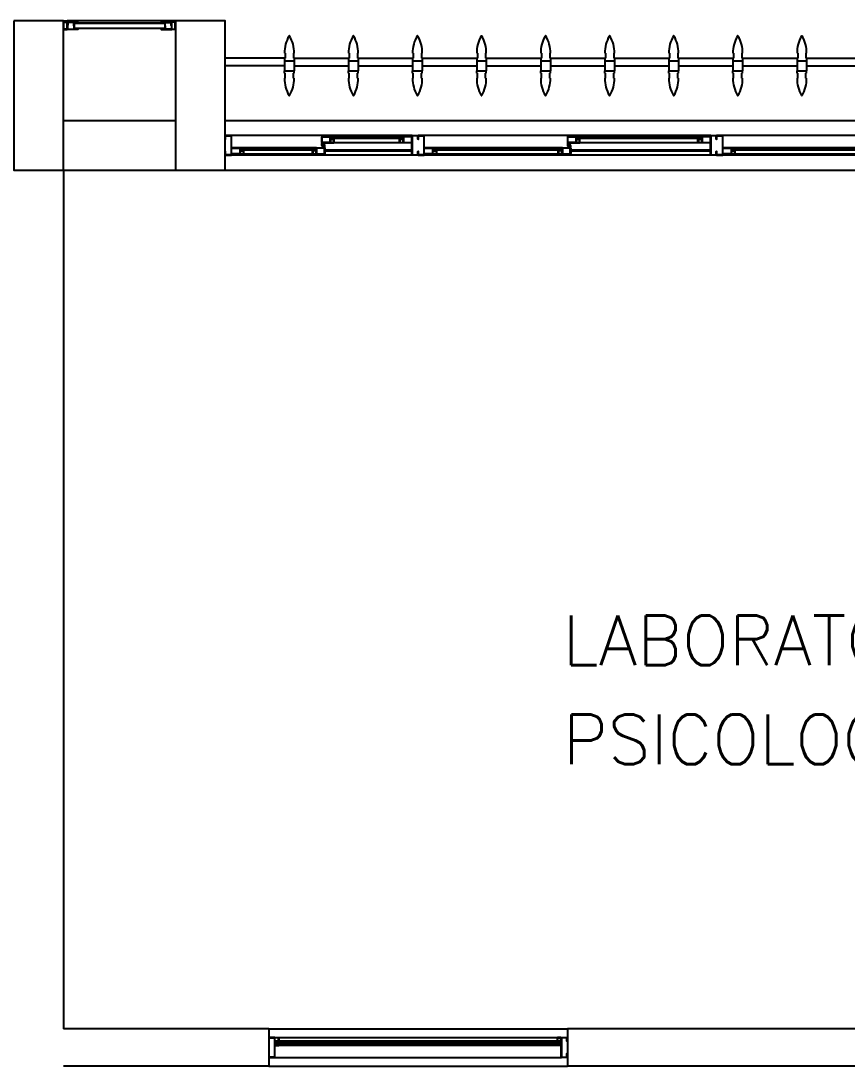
# Model space of a CAD drawing. Header units: millimetres. Extents: x 2686 to 2939, y 1294 to 1441.
# Drawn here: x 2742.299 to 2745.62, y 1316.775 to 1320.975 of the extents above; entities that cross this region are included whole.
import ezdxf

# ---------------------------------------------------------------- set-up
doc = ezdxf.new("R2010")
doc.units = ezdxf.units.MM
for name, color, linetype in [('AR-ALV', 2, 'Continuous'), ('AR-BRISES', 1, 'Continuous'), ('AR-ESQ', 1, 'Continuous'), ('AR-ESTC', 3, 'Continuous'), ('BR-PAINEL', 1, 'Continuous'), ('BR-SUPORTE', 1, 'Continuous'), ('DT-ESQ-BAGUETE-C', 1, 'Continuous'), ('DT-ESQ-BAGUETE-V', 1, 'Continuous'), ('DT-ESQ-CHAPA DOBRADA-V', 1, 'Continuous'), ('DT-ESQ-MARCO-V', 1, 'Continuous'), ('DT-ESQ-PERFIL CADEIRA-C', 2, 'Continuous'), ('DT-ESQ-PERFIL CADEIRA-V', 2, 'Continuous'), ('DT-ESQ-PERFIL U SIMPLES-C', 2, 'Continuous'), ('DT-ESQ-PERFIL U-C', 2, 'Continuous'), ('DT-ESQ-PERFIL U-V', 1, 'Continuous'), ('DT-ESQ-VENEZIANA-C', 1, 'Continuous'), ('DT-ESQ-VENEZIANA-V', 1, 'Continuous'), ('DT-ESQ-VIDRO-C', 2, 'Continuous'), ('DT-TXTMOD', 1, 'Continuous'), ('TEXTO', 2, 'Continuous')]:
    doc.layers.add(name, color=color, linetype=linetype)
doc.styles.add('S10', font='simplex.shx', dxfattribs={"height": 0.1})
doc.styles.add('UNB-100', font='simplex.shx', dxfattribs={"height": 0.2})

# ---------------------------------------------------------------- blocks, each defined once
blk = doc.blocks.new('EF40-P')
at = {"layer": 'DT-ESQ-BAGUETE-C', "ltscale": 0.1}
for points in [[(3.1015, -0.08), (3.115, -0.08), (3.115, -0.0785), (3.102, -0.0785, -0.414214), (3.1015, -0.078), (3.1015, -0.067, -0.414214), (3.102, -0.0665), (3.115, -0.0665), (3.115, -0.065), (3.1015, -0.065, 0.414214), (3.1, -0.0665), (3.1, -0.0785, 0.414214)], [(3.81, -0.08), (3.7965, -0.08), (3.7965, -0.0785), (3.8095, -0.0785, 0.414214), (3.81, -0.078), (3.81, -0.067, 0.414214), (3.8095, -0.0665), (3.7965, -0.0665), (3.7965, -0.065), (3.81, -0.065, -0.414214), (3.8115, -0.0665), (3.8115, -0.0785, -0.414214)], [(4.3015, -0.08), (4.315, -0.08), (4.315, -0.0785), (4.302, -0.0785, -0.414214), (4.3015, -0.078), (4.3015, -0.067, -0.414214), (4.302, -0.0665), (4.315, -0.0665), (4.315, -0.065), (4.3015, -0.065, 0.414214), (4.3, -0.0665), (4.3, -0.0785, 0.414214)], [(4.7975, -0.08), (4.784, -0.08), (4.784, -0.0785), (4.797, -0.0785, 0.414214), (4.7975, -0.078), (4.7975, -0.067, 0.414214), (4.797, -0.0665), (4.784, -0.0665), (4.784, -0.065), (4.7975, -0.065, -0.414214), (4.799, -0.0665), (4.799, -0.0785, -0.414214)], [(5.0765, -0.08), (5.09, -0.08), (5.09, -0.0785), (5.077, -0.0785, -0.414214), (5.0765, -0.078), (5.0765, -0.067, -0.414214), (5.077, -0.0665), (5.09, -0.0665), (5.09, -0.065), (5.0765, -0.065, 0.414214), (5.075, -0.0665), (5.075, -0.0785, 0.414214)], [(3.2485, -0.125), (3.235, -0.125), (3.235, -0.1235), (3.248, -0.1235, 0.414214), (3.2485, -0.123), (3.2485, -0.112, 0.414214), (3.248, -0.1115), (3.235, -0.1115), (3.235, -0.11), (3.2485, -0.11, -0.414214), (3.25, -0.1115), (3.25, -0.1235, -0.414214)], [(3.7265, -0.125), (3.74, -0.125), (3.74, -0.1235), (3.727, -0.1235, -0.414214), (3.7265, -0.123), (3.7265, -0.112, -0.414214), (3.727, -0.1115), (3.74, -0.1115), (3.74, -0.11), (3.7265, -0.11, 0.414214), (3.725, -0.1115), (3.725, -0.1235, 0.414214)], [(4.4485, -0.125), (4.435, -0.125), (4.435, -0.1235), (4.448, -0.1235, 0.414214), (4.4485, -0.123), (4.4485, -0.112, 0.414214), (4.448, -0.1115), (4.435, -0.1115), (4.435, -0.11), (4.4485, -0.11, -0.414214), (4.45, -0.1115), (4.45, -0.1235, -0.414214)], [(4.714, -0.125), (4.7275, -0.125), (4.7275, -0.1235), (4.7145, -0.1235, -0.414214), (4.714, -0.123), (4.714, -0.112, -0.414214), (4.7145, -0.1115), (4.7275, -0.1115), (4.7275, -0.11), (4.714, -0.11, 0.414214), (4.7125, -0.1115), (4.7125, -0.1235, 0.414214)]]:
    blk.add_lwpolyline(points, format="xyb", close=True, dxfattribs=at)
at = {"layer": 'DT-ESQ-BAGUETE-V', "ltscale": 0.1}
for p, q in [((2.61, -0.065), (3.1015, -0.065)), ((3.81, -0.065), (4.3015, -0.065)), ((4.7975, -0.065), (5.0765, -0.065)), ((3.2485, -0.11), (3.7265, -0.11)), ((4.4485, -0.11), (4.714, -0.11))]:
    blk.add_line(p, q, dxfattribs=at)
at = {"layer": 'DT-ESQ-CHAPA DOBRADA-V', "ltscale": 0.1}
for p, q in [((3.2, -0.077), (3.7615, -0.077)), ((3.2, -0.08), (3.7615, -0.08)), ((4.4, -0.077), (4.749, -0.077)), ((4.4, -0.08), (4.749, -0.08))]:
    blk.add_line(p, q, dxfattribs=at)
at = {"layer": 'DT-ESQ-PERFIL CADEIRA-C', "ltscale": 0.1}
for p, q in [((3.15, -0.0885), (3.1015, -0.0885)), ((3.7635, -0.0885), (3.81, -0.0885)), ((4.35, -0.0885), (4.3015, -0.0885)), ((4.751, -0.0885), (4.7975, -0.0885)), ((5.125, -0.0885), (5.0765, -0.0885)), ((3.2, -0.1335), (3.2485, -0.1335)), ((3.773, -0.1335), (3.7265, -0.1335)), ((4.4, -0.1335), (4.4485, -0.1335)), ((4.7605, -0.1335), (4.714, -0.1335))]:
    blk.add_line(p, q, dxfattribs=at)
for points in [[(3.1015, -0.09), (3.15, -0.09), (3.15, -0.0885), (3.115, -0.0885, 0.198912), (3.1161, -0.0881, 0.198913), (3.1165, -0.087), (3.1165, -0.067, -0.414214), (3.117, -0.0665), (3.15, -0.0665), (3.15, -0.065), (3.1165, -0.065, 0.414214), (3.115, -0.0665), (3.115, -0.0785), (3.115, -0.08), (3.115, -0.087), (3.1015, -0.087, 1)], [(3.81, -0.087, -1), (3.81, -0.09), (3.7635, -0.09, -0.414214), (3.7615, -0.088), (3.7615, -0.067, -0.414214), (3.7635, -0.065), (3.795, -0.065, -0.414214), (3.7965, -0.0665), (3.7965, -0.087)], [(3.7965, -0.0885, -0.198913), (3.7954, -0.0881, -0.198913), (3.795, -0.087), (3.795, -0.067, 0.414214), (3.7945, -0.0665), (3.7635, -0.0665, 0.414214), (3.763, -0.067), (3.763, -0.088, 0.414214), (3.7635, -0.0885)], [(4.3015, -0.09), (4.35, -0.09), (4.35, -0.0885), (4.315, -0.0885, 0.198912), (4.3161, -0.0881, 0.198913), (4.3165, -0.087), (4.3165, -0.067, -0.414214), (4.317, -0.0665), (4.35, -0.0665), (4.35, -0.065), (4.3165, -0.065, 0.414214), (4.315, -0.0665), (4.315, -0.0785), (4.315, -0.08), (4.315, -0.087), (4.3015, -0.087, 1)], [(4.7975, -0.087, -1), (4.7975, -0.09), (4.751, -0.09, -0.414214), (4.749, -0.088), (4.749, -0.067, -0.414214), (4.751, -0.065), (4.7825, -0.065, -0.414214), (4.784, -0.0665), (4.784, -0.087)], [(4.784, -0.0885, -0.198913), (4.7829, -0.0881, -0.198913), (4.7825, -0.087), (4.7825, -0.067, 0.414214), (4.782, -0.0665), (4.751, -0.0665, 0.414214), (4.7505, -0.067), (4.7505, -0.088, 0.414214), (4.751, -0.0885)], [(5.0765, -0.09), (5.125, -0.09), (5.125, -0.0885), (5.09, -0.0885, 0.198912), (5.0911, -0.0881, 0.198913), (5.0915, -0.087), (5.0915, -0.067, -0.414214), (5.092, -0.0665), (5.125, -0.0665), (5.125, -0.065), (5.0915, -0.065, 0.414214), (5.09, -0.0665), (5.09, -0.0785), (5.09, -0.08), (5.09, -0.087), (5.0765, -0.087, 1)], [(3.2485, -0.135), (3.2, -0.135), (3.2, -0.1335), (3.235, -0.1335, -0.198912), (3.2339, -0.1331, -0.198913), (3.2335, -0.132), (3.2335, -0.112, 0.414214), (3.233, -0.1115), (3.2, -0.1115), (3.2, -0.11), (3.2335, -0.11, -0.414214), (3.235, -0.1115), (3.235, -0.1235), (3.235, -0.125), (3.235, -0.132), (3.2485, -0.132, -1)], [(3.7265, -0.132, 1), (3.7265, -0.135), (3.773, -0.135, 0.414214), (3.775, -0.133), (3.775, -0.112, 0.414214), (3.773, -0.11), (3.7415, -0.11, 0.414214), (3.74, -0.1115), (3.74, -0.132)], [(3.74, -0.1335, 0.198913), (3.7411, -0.1331, 0.198913), (3.7415, -0.132), (3.7415, -0.112, -0.414214), (3.742, -0.1115), (3.773, -0.1115, -0.414214), (3.7735, -0.112), (3.7735, -0.133, -0.414214), (3.773, -0.1335)], [(4.4485, -0.135), (4.4, -0.135), (4.4, -0.1335), (4.435, -0.1335, -0.198912), (4.4339, -0.1331, -0.198913), (4.4335, -0.132), (4.4335, -0.112, 0.414214), (4.433, -0.1115), (4.4, -0.1115), (4.4, -0.11), (4.4335, -0.11, -0.414214), (4.435, -0.1115), (4.435, -0.1235), (4.435, -0.125), (4.435, -0.132), (4.4485, -0.132, -1)], [(4.714, -0.132, 1), (4.714, -0.135), (4.7605, -0.135, 0.414214), (4.7625, -0.133), (4.7625, -0.112, 0.414214), (4.7605, -0.11), (4.729, -0.11, 0.414214), (4.7275, -0.1115), (4.7275, -0.132)], [(4.7275, -0.1335, 0.198913), (4.7286, -0.1331, 0.198913), (4.729, -0.132), (4.729, -0.112, -0.414214), (4.7295, -0.1115), (4.7605, -0.1115, -0.414214), (4.761, -0.112), (4.761, -0.133, -0.414214), (4.7605, -0.1335)]]:
    blk.add_lwpolyline(points, format="xyb", close=True, dxfattribs=at)
at = {"layer": 'DT-ESQ-PERFIL CADEIRA-V', "ltscale": 0.1}
for p, q in [((2.595, -0.09), (3.1015, -0.09)), ((3.795, -0.09), (4.3015, -0.09)), ((4.7825, -0.09), (5.0765, -0.09)), ((3.2485, -0.135), (3.7265, -0.135)), ((4.4485, -0.135), (4.714, -0.135))]:
    blk.add_line(p, q, dxfattribs=at)
at = {"layer": 'DT-ESQ-PERFIL U SIMPLES-C', "ltscale": 0.1}
for points in [[(3.7635, -0.102), (3.7715, -0.102), (3.7715, -0.1005), (3.7635, -0.1005, -0.414214), (3.763, -0.1), (3.763, -0.092, -0.414214), (3.7635, -0.0915), (3.7715, -0.0915), (3.7715, -0.09), (3.7635, -0.09, 0.414214), (3.7615, -0.092), (3.7615, -0.1, 0.414214)], [(3.773, -0.098), (3.765, -0.098), (3.765, -0.0995), (3.773, -0.0995, -0.414214), (3.7735, -0.1), (3.7735, -0.108, -0.414214), (3.773, -0.1085), (3.765, -0.1085), (3.765, -0.11), (3.773, -0.11, 0.414214), (3.775, -0.108), (3.775, -0.1, 0.414214)], [(4.751, -0.102), (4.759, -0.102), (4.759, -0.1005), (4.751, -0.1005, -0.414214), (4.7505, -0.1), (4.7505, -0.092, -0.414214), (4.751, -0.0915), (4.759, -0.0915), (4.759, -0.09), (4.751, -0.09, 0.414214), (4.749, -0.092), (4.749, -0.1, 0.414214)], [(4.7605, -0.098), (4.7525, -0.098), (4.7525, -0.0995), (4.7605, -0.0995, -0.414214), (4.761, -0.1), (4.761, -0.108, -0.414214), (4.7605, -0.1085), (4.7525, -0.1085), (4.7525, -0.11), (4.7605, -0.11, 0.414214), (4.7625, -0.108), (4.7625, -0.1, 0.414214)]]:
    blk.add_lwpolyline(points, format="xyb", close=True, dxfattribs=at)
at = {"layer": 'DT-ESQ-PERFIL U-C', "ltscale": 0.1}
for points in [[(3.175, -0.0615, 0.414214), (3.1735, -0.06), (3.1515, -0.06, 0.414214), (3.15, -0.0615), (3.15, -0.1385, 0.414214), (3.1515, -0.14), (3.1735, -0.14, 0.414214), (3.175, -0.1385), (3.175, -0.125), (3.1735, -0.125), (3.1735, -0.138, -0.414214), (3.173, -0.1385), (3.152, -0.1385, -0.414214), (3.1515, -0.138), (3.1515, -0.062, -0.414214), (3.152, -0.0615), (3.173, -0.0615, -0.414214), (3.1735, -0.062), (3.1735, -0.075), (3.175, -0.075)], [(3.175, -0.0615, -0.414214), (3.1765, -0.06), (3.1985, -0.06, -0.414214), (3.2, -0.0615), (3.2, -0.1385, -0.414214), (3.1985, -0.14), (3.1765, -0.14, -0.414214), (3.175, -0.1385), (3.175, -0.125), (3.1765, -0.125), (3.1765, -0.138, 0.414214), (3.177, -0.1385), (3.198, -0.1385, 0.414214), (3.1985, -0.138), (3.1985, -0.062, 0.414214), (3.198, -0.0615), (3.177, -0.0615, 0.414214), (3.1765, -0.062), (3.1765, -0.075), (3.175, -0.075)], [(4.375, -0.0615, 0.414214), (4.3735, -0.06), (4.3515, -0.06, 0.414214), (4.35, -0.0615), (4.35, -0.1385, 0.414214), (4.3515, -0.14), (4.3735, -0.14, 0.414214), (4.375, -0.1385), (4.375, -0.125), (4.3735, -0.125), (4.3735, -0.138, -0.414214), (4.373, -0.1385), (4.352, -0.1385, -0.414214), (4.3515, -0.138), (4.3515, -0.062, -0.414214), (4.352, -0.0615), (4.373, -0.0615, -0.414214), (4.3735, -0.062), (4.3735, -0.075), (4.375, -0.075)], [(4.375, -0.0615, -0.414214), (4.3765, -0.06), (4.3985, -0.06, -0.414214), (4.4, -0.0615), (4.4, -0.1385, -0.414214), (4.3985, -0.14), (4.3765, -0.14, -0.414214), (4.375, -0.1385), (4.375, -0.125), (4.3765, -0.125), (4.3765, -0.138, 0.414214), (4.377, -0.1385), (4.398, -0.1385, 0.414214), (4.3985, -0.138), (4.3985, -0.062, 0.414214), (4.398, -0.0615), (4.377, -0.0615, 0.414214), (4.3765, -0.062), (4.3765, -0.075), (4.375, -0.075)], [(5.15, -0.0615, 0.414214), (5.1485, -0.06), (5.1265, -0.06, 0.414214), (5.125, -0.0615), (5.125, -0.1385, 0.414214), (5.1265, -0.14), (5.1485, -0.14, 0.414214), (5.15, -0.1385), (5.15, -0.125), (5.1485, -0.125), (5.1485, -0.138, -0.414214), (5.148, -0.1385), (5.127, -0.1385, -0.414214), (5.1265, -0.138), (5.1265, -0.062, -0.414214), (5.127, -0.0615), (5.148, -0.0615, -0.414214), (5.1485, -0.062), (5.1485, -0.075), (5.15, -0.075)]]:
    blk.add_lwpolyline(points, format="xyb", close=True, dxfattribs=at)
at = {"layer": 'DT-ESQ-PERFIL U-V', "ltscale": 0.1}
for p, q in [((1.9985, -0.06), (3.1515, -0.06)), ((3.1985, -0.06), (4.3515, -0.06)), ((4.3985, -0.06), (5.1265, -0.06)), ((1.9985, -0.14), (3.1515, -0.14)), ((3.1985, -0.14), (4.3515, -0.14)), ((4.3985, -0.14), (5.1265, -0.14))]:
    blk.add_line(p, q, dxfattribs=at)
at = {"layer": 'DT-ESQ-VIDRO-C', "ltscale": 0.1}
for points in [[(3.1125, -0.085), (3.1125, -0.082), (2.599, -0.082), (2.599, -0.085)], [(4.3125, -0.085), (4.3125, -0.082), (3.799, -0.082), (3.799, -0.085)], [(5.0875, -0.085), (5.0875, -0.082), (4.7865, -0.082), (4.7865, -0.085)], [(3.238, -0.13), (3.238, -0.127), (3.737, -0.127), (3.737, -0.13)], [(4.438, -0.13), (4.438, -0.127), (4.7245, -0.127), (4.7245, -0.13)]]:
    blk.add_lwpolyline(points, close=True, dxfattribs=at)
at = {"layer": 'DT-TXTMOD', "ltscale": 0.1, "style": 'S10', "flags": 3}
for tag, p in [('M01', (0.025, -0.28)), ('M02', (0.3253, -0.28)), ('M03', (0.627, -0.28)), ('M04', (0.9288, -0.28)), ('M05', (1.2306, -0.28)), ('M06', (1.5323, -0.28)), ('M07', (1.8341, -0.28)), ('M08', (2.1359, -0.28)), ('M09', (2.4376, -0.28)), ('M10', (2.7394, -0.28)), ('M11', (3.0412, -0.28)), ('M12', (3.3429, -0.28)), ('M13', (3.6447, -0.28)), ('M14', (3.9464, -0.28)), ('M15', (4.2482, -0.28)), ('M16', (4.55, -0.28)), ('M17', (4.8517, -0.28))]:
    blk.add_attdef(tag, p, '', height=0.1, dxfattribs=at)
blk = doc.blocks.new('EF05-P')
at = {"layer": 'DT-ESQ-BAGUETE-C', "ltscale": 0.1}
for points in [[(0.039, -0.05), (0.0255, -0.05), (0.0255, -0.0485), (0.039, -0.0485), (0.039, -0.0365), (0.0255, -0.0365), (0.0255, -0.035), (0.039, -0.035, -0.414214), (0.0405, -0.0365), (0.0405, -0.0485, -0.414214)], [(1.161, -0.05), (1.1745, -0.05), (1.1745, -0.0485), (1.161, -0.0485), (1.161, -0.0365), (1.1745, -0.0365), (1.1745, -0.035), (1.161, -0.035, 0.414214), (1.1595, -0.0365), (1.1595, -0.0485, 0.414214)]]:
    blk.add_lwpolyline(points, format="xyb", close=True, dxfattribs=at)
at = {"layer": 'DT-ESQ-BAGUETE-V', "ltscale": 0.1}
blk.add_line((1.161, -0.05), (0.039, -0.05), dxfattribs=at)
at = {"layer": 'DT-ESQ-CHAPA DOBRADA-V', "ltscale": 0.1}
blk.add_line((1.16, -0.067), (0.04, -0.067), dxfattribs=at)
at = {"layer": 'DT-ESQ-MARCO-V', "ltscale": 0.1}
for p, q in [((0.0235, -0.035), (1.1765, -0.035)), ((0.0235, -0.115), (1.1765, -0.115))]:
    blk.add_line(p, q, dxfattribs=at)
at = {"layer": 'DT-ESQ-PERFIL U-C', "ltscale": 0.1}
for points in [[(0.025, -0.0655), (0.025, -0.0655, 0.414214), (0.0235, -0.067), (0.0235, -0.1135), (0.0015, -0.1135), (0.0015, -0.1), (0, -0.1), (0, -0.1135, 0.414214), (0.0015, -0.115), (0.0235, -0.115, 0.414214), (0.025, -0.1135), (0.025, -0.067), (0.04, -0.067, 1), (0.04, -0.064), (0.025, -0.064), (0.025, -0.0365, 0.414214), (0.0235, -0.035), (0.0015, -0.035, 0.414214), (0, -0.0365), (0, -0.05), (0.0015, -0.05), (0.0015, -0.0365), (0.0235, -0.0365), (0.0235, -0.064, 0.414214), (0.025, -0.0655), (0.04, -0.0655)], [(1.175, -0.0655), (1.175, -0.0655, -0.414214), (1.1765, -0.067), (1.1765, -0.1135), (1.1985, -0.1135), (1.1985, -0.1), (1.2, -0.1), (1.2, -0.1135, -0.414214), (1.1985, -0.115), (1.1765, -0.115, -0.414214), (1.175, -0.1135), (1.175, -0.067), (1.16, -0.067, -1), (1.16, -0.064), (1.175, -0.064), (1.175, -0.0365, -0.414214), (1.1765, -0.035), (1.1985, -0.035, -0.414214), (1.2, -0.0365), (1.2, -0.05), (1.1985, -0.05), (1.1985, -0.0365), (1.1765, -0.0365), (1.1765, -0.064, -0.414214), (1.175, -0.0655), (1.16, -0.0655)]]:
    blk.add_lwpolyline(points, format="xyb", dxfattribs=at)
at = {"layer": 'DT-ESQ-VIDRO-C', "ltscale": 0.1}
blk.add_lwpolyline([(0.027, -0.062), (0.027, -0.052), (1.173, -0.052), (1.173, -0.062)], close=True, dxfattribs=at)
at = {"layer": 'DT-TXTMOD', "ltscale": 0.1, "style": 'S10', "flags": 3}
blk.add_attdef('EF05', (0.05, 0), '', height=0.1, dxfattribs=at)
blk = doc.blocks.new('BR-MODULO8')
at = {"layer": 'BR-PAINEL'}
for p, q in [((-4.9117, 0.27), (-4.9092, 0.27)), ((-4.9092, 0.27), (-4.9092, 0.25)), ((-4.8758, 0.27), (-4.8758, 0.25)), ((-4.8733, 0.27), (-4.8758, 0.27)), ((-4.6542, 0.27), (-4.6517, 0.27)), ((-4.6517, 0.27), (-4.6517, 0.25)), ((-4.6183, 0.27), (-4.6183, 0.25)), ((-4.6158, 0.27), (-4.6183, 0.27)), ((-4.3967, 0.27), (-4.3942, 0.27)), ((-4.3942, 0.27), (-4.3942, 0.25)), ((-4.3608, 0.27), (-4.3608, 0.25)), ((-4.3583, 0.27), (-4.3608, 0.27)), ((-4.1392, 0.27), (-4.1367, 0.27)), ((-4.1367, 0.27), (-4.1367, 0.25)), ((-4.1033, 0.27), (-4.1033, 0.25)), ((-4.1008, 0.27), (-4.1033, 0.27)), ((-3.8817, 0.27), (-3.8792, 0.27)), ((-3.8792, 0.27), (-3.8792, 0.25)), ((-3.8458, 0.27), (-3.8458, 0.25)), ((-3.8433, 0.27), (-3.8458, 0.27)), ((-3.6242, 0.27), (-3.6217, 0.27)), ((-3.6217, 0.27), (-3.6217, 0.25)), ((-3.5883, 0.27), (-3.5883, 0.25)), ((-3.5858, 0.27), (-3.5883, 0.27)), ((-3.3667, 0.27), (-3.3642, 0.27)), ((-3.3642, 0.27), (-3.3642, 0.25)), ((-3.3308, 0.27), (-3.3308, 0.25)), ((-3.3283, 0.27), (-3.3308, 0.27)), ((-3.1092, 0.27), (-3.1067, 0.27)), ((-3.1067, 0.27), (-3.1067, 0.25)), ((-3.0733, 0.27), (-3.0733, 0.25)), ((-3.0708, 0.27), (-3.0733, 0.27)), ((-2.8517, 0.27), (-2.8492, 0.27)), ((-2.8492, 0.27), (-2.8492, 0.25)), ((-2.8158, 0.27), (-2.8158, 0.25)), ((-2.8133, 0.27), (-2.8158, 0.27)), ((-4.9117, 0.25), (-4.9117, 0.24)), ((-4.9117, 0.25), (-4.9092, 0.25)), ((-4.9117, 0.24), (-4.8733, 0.24)), ((-4.9117, 0.24), (-4.9117, 0.2)), ((-4.8733, 0.25), (-4.8758, 0.25)), ((-4.8733, 0.25), (-4.8733, 0.24)), ((-4.8733, 0.24), (-4.8733, 0.2)), ((-4.6542, 0.25), (-4.6542, 0.24)), ((-4.6542, 0.25), (-4.6517, 0.25)), ((-4.6542, 0.24), (-4.6158, 0.24)), ((-4.6542, 0.24), (-4.6542, 0.2)), ((-4.6158, 0.25), (-4.6183, 0.25)), ((-4.6158, 0.25), (-4.6158, 0.24)), ((-4.6158, 0.24), (-4.6158, 0.2)), ((-4.3967, 0.25), (-4.3967, 0.24)), ((-4.3967, 0.25), (-4.3942, 0.25)), ((-4.3967, 0.24), (-4.3583, 0.24)), ((-4.3967, 0.24), (-4.3967, 0.2)), ((-4.3583, 0.25), (-4.3608, 0.25)), ((-4.3583, 0.25), (-4.3583, 0.24)), ((-4.3583, 0.24), (-4.3583, 0.2)), ((-4.1392, 0.25), (-4.1392, 0.24)), ((-4.1392, 0.25), (-4.1367, 0.25)), ((-4.1392, 0.24), (-4.1008, 0.24)), ((-4.1392, 0.24), (-4.1392, 0.2)), ((-4.1008, 0.25), (-4.1033, 0.25)), ((-4.1008, 0.25), (-4.1008, 0.24)), ((-4.1008, 0.24), (-4.1008, 0.2)), ((-3.8817, 0.25), (-3.8817, 0.24)), ((-3.8817, 0.25), (-3.8792, 0.25)), ((-3.8817, 0.24), (-3.8433, 0.24)), ((-3.8817, 0.24), (-3.8817, 0.2)), ((-3.8433, 0.25), (-3.8458, 0.25)), ((-3.8433, 0.25), (-3.8433, 0.24)), ((-3.8433, 0.24), (-3.8433, 0.2)), ((-3.6242, 0.25), (-3.6242, 0.24)), ((-3.6242, 0.25), (-3.6217, 0.25)), ((-3.6242, 0.24), (-3.5858, 0.24)), ((-3.6242, 0.24), (-3.6242, 0.2)), ((-3.5858, 0.25), (-3.5883, 0.25)), ((-3.5858, 0.25), (-3.5858, 0.24)), ((-3.5858, 0.24), (-3.5858, 0.2)), ((-3.3667, 0.25), (-3.3667, 0.24)), ((-3.3667, 0.25), (-3.3642, 0.25)), ((-3.3667, 0.24), (-3.3283, 0.24)), ((-3.3667, 0.24), (-3.3667, 0.2)), ((-3.3283, 0.25), (-3.3308, 0.25)), ((-3.3283, 0.25), (-3.3283, 0.24)), ((-3.3283, 0.24), (-3.3283, 0.2)), ((-3.1092, 0.25), (-3.1092, 0.24)), ((-3.1092, 0.25), (-3.1067, 0.25)), ((-3.1092, 0.24), (-3.0708, 0.24)), ((-3.1092, 0.24), (-3.1092, 0.2)), ((-3.0708, 0.25), (-3.0733, 0.25)), ((-3.0708, 0.25), (-3.0708, 0.24)), ((-3.0708, 0.24), (-3.0708, 0.2)), ((-2.8517, 0.25), (-2.8517, 0.24)), ((-2.8517, 0.25), (-2.8492, 0.25)), ((-2.8517, 0.24), (-2.8133, 0.24)), ((-2.8517, 0.24), (-2.8517, 0.2)), ((-2.8133, 0.25), (-2.8158, 0.25)), ((-2.8133, 0.25), (-2.8133, 0.24)), ((-2.8133, 0.24), (-2.8133, 0.2)), ((-4.9117, 0.2), (-4.8733, 0.2)), ((-4.9117, 0.19), (-4.9117, 0.2)), ((-4.9117, 0.19), (-4.9092, 0.19)), ((-4.9117, 0.17), (-4.9092, 0.17)), ((-4.9092, 0.17), (-4.9092, 0.19)), ((-4.8733, 0.19), (-4.8758, 0.19)), ((-4.8758, 0.17), (-4.8758, 0.19)), ((-4.8733, 0.17), (-4.8758, 0.17)), ((-4.8733, 0.19), (-4.8733, 0.2)), ((-4.6542, 0.2), (-4.6158, 0.2)), ((-4.6542, 0.19), (-4.6542, 0.2)), ((-4.6542, 0.19), (-4.6517, 0.19)), ((-4.6542, 0.17), (-4.6517, 0.17)), ((-4.6517, 0.17), (-4.6517, 0.19)), ((-4.6158, 0.19), (-4.6183, 0.19)), ((-4.6183, 0.17), (-4.6183, 0.19)), ((-4.6158, 0.17), (-4.6183, 0.17)), ((-4.6158, 0.19), (-4.6158, 0.2)), ((-4.3967, 0.2), (-4.3583, 0.2)), ((-4.3967, 0.19), (-4.3967, 0.2)), ((-4.3967, 0.19), (-4.3942, 0.19)), ((-4.3967, 0.17), (-4.3942, 0.17)), ((-4.3942, 0.17), (-4.3942, 0.19)), ((-4.3583, 0.19), (-4.3608, 0.19)), ((-4.3608, 0.17), (-4.3608, 0.19)), ((-4.3583, 0.17), (-4.3608, 0.17)), ((-4.3583, 0.19), (-4.3583, 0.2)), ((-4.1392, 0.2), (-4.1008, 0.2)), ((-4.1392, 0.19), (-4.1392, 0.2)), ((-4.1392, 0.19), (-4.1367, 0.19)), ((-4.1392, 0.17), (-4.1367, 0.17)), ((-4.1367, 0.17), (-4.1367, 0.19)), ((-4.1008, 0.19), (-4.1033, 0.19)), ((-4.1033, 0.17), (-4.1033, 0.19)), ((-4.1008, 0.17), (-4.1033, 0.17)), ((-4.1008, 0.19), (-4.1008, 0.2)), ((-3.8817, 0.2), (-3.8433, 0.2)), ((-3.8817, 0.19), (-3.8817, 0.2)), ((-3.8817, 0.19), (-3.8792, 0.19)), ((-3.8817, 0.17), (-3.8792, 0.17)), ((-3.8792, 0.17), (-3.8792, 0.19)), ((-3.8433, 0.19), (-3.8458, 0.19)), ((-3.8458, 0.17), (-3.8458, 0.19)), ((-3.8433, 0.17), (-3.8458, 0.17)), ((-3.8433, 0.19), (-3.8433, 0.2)), ((-3.6242, 0.2), (-3.5858, 0.2)), ((-3.6242, 0.19), (-3.6242, 0.2)), ((-3.6242, 0.19), (-3.6217, 0.19)), ((-3.6242, 0.17), (-3.6217, 0.17)), ((-3.6217, 0.17), (-3.6217, 0.19)), ((-3.5858, 0.19), (-3.5883, 0.19)), ((-3.5883, 0.17), (-3.5883, 0.19)), ((-3.5858, 0.17), (-3.5883, 0.17)), ((-3.5858, 0.19), (-3.5858, 0.2)), ((-3.3667, 0.2), (-3.3283, 0.2)), ((-3.3667, 0.19), (-3.3667, 0.2)), ((-3.3667, 0.19), (-3.3642, 0.19)), ((-3.3667, 0.17), (-3.3642, 0.17)), ((-3.3642, 0.17), (-3.3642, 0.19)), ((-3.3283, 0.19), (-3.3308, 0.19)), ((-3.3308, 0.17), (-3.3308, 0.19)), ((-3.3283, 0.17), (-3.3308, 0.17)), ((-3.3283, 0.19), (-3.3283, 0.2)), ((-3.1092, 0.2), (-3.0708, 0.2)), ((-3.1092, 0.19), (-3.1092, 0.2)), ((-3.1092, 0.19), (-3.1067, 0.19)), ((-3.1092, 0.17), (-3.1067, 0.17)), ((-3.1067, 0.17), (-3.1067, 0.19)), ((-3.0708, 0.19), (-3.0733, 0.19)), ((-3.0733, 0.17), (-3.0733, 0.19)), ((-3.0708, 0.17), (-3.0733, 0.17)), ((-3.0708, 0.19), (-3.0708, 0.2)), ((-2.8517, 0.2), (-2.8133, 0.2)), ((-2.8517, 0.19), (-2.8517, 0.2)), ((-2.8517, 0.19), (-2.8492, 0.19)), ((-2.8517, 0.17), (-2.8492, 0.17)), ((-2.8492, 0.17), (-2.8492, 0.19)), ((-2.8133, 0.19), (-2.8158, 0.19)), ((-2.8158, 0.17), (-2.8158, 0.19)), ((-2.8133, 0.17), (-2.8158, 0.17)), ((-2.8133, 0.19), (-2.8133, 0.2))]:
    blk.add_line(p, q, dxfattribs=at)
for centre, radius, start, end in [((-4.7867, 0.2739), 0.1251, 148.4721, 181.772), ((-4.8925, 0.3387), 0.001, 37.1012, 142.8988), ((-4.9983, 0.2739), 0.1251, 358.228, 31.5279), ((-4.5292, 0.2739), 0.1251, 148.4721, 181.772), ((-4.635, 0.3387), 0.001, 37.1012, 142.8988), ((-4.7408, 0.2739), 0.1251, 358.228, 31.5279), ((-4.2717, 0.2739), 0.1251, 148.4721, 181.772), ((-4.3775, 0.3387), 0.001, 37.1012, 142.8988), ((-4.4833, 0.2739), 0.1251, 358.228, 31.5279), ((-4.0142, 0.2739), 0.1251, 148.4721, 181.772), ((-4.12, 0.3387), 0.001, 37.1012, 142.8988), ((-4.2258, 0.2739), 0.1251, 358.228, 31.5279), ((-3.7567, 0.2739), 0.1251, 148.4721, 181.772), ((-3.8625, 0.3387), 0.001, 37.1012, 142.8988), ((-3.9683, 0.2739), 0.1251, 358.228, 31.5279), ((-3.4992, 0.2739), 0.1251, 148.4721, 181.772), ((-3.605, 0.3387), 0.001, 37.1012, 142.8988), ((-3.7108, 0.2739), 0.1251, 358.228, 31.5279), ((-3.2417, 0.2739), 0.1251, 148.4721, 181.772), ((-3.3475, 0.3387), 0.001, 37.1012, 142.8988), ((-3.4533, 0.2739), 0.1251, 358.228, 31.5279), ((-2.9842, 0.2739), 0.1251, 148.4721, 181.772), ((-3.09, 0.3387), 0.001, 37.1012, 142.8988), ((-3.1958, 0.2739), 0.1251, 358.228, 31.5279), ((-2.7267, 0.2739), 0.1251, 148.4721, 181.772), ((-2.8325, 0.3387), 0.001, 37.1012, 142.8988), ((-2.9383, 0.2739), 0.1251, 358.228, 31.5279), ((-4.7867, 0.1661), 0.1251, 178.228, 211.5279), ((-4.9983, 0.1661), 0.1251, 328.4721, 1.772), ((-4.5292, 0.1661), 0.1251, 178.228, 211.5279), ((-4.7408, 0.1661), 0.1251, 328.4721, 1.772), ((-4.2717, 0.1661), 0.1251, 178.228, 211.5279), ((-4.4833, 0.1661), 0.1251, 328.4721, 1.772), ((-4.0142, 0.1661), 0.1251, 178.228, 211.5279), ((-4.2258, 0.1661), 0.1251, 328.4721, 1.772), ((-3.7567, 0.1661), 0.1251, 178.228, 211.5279), ((-3.9683, 0.1661), 0.1251, 328.4721, 1.772), ((-3.4992, 0.1661), 0.1251, 178.228, 211.5279), ((-3.7108, 0.1661), 0.1251, 328.4721, 1.772), ((-3.2417, 0.1661), 0.1251, 178.228, 211.5279), ((-3.4533, 0.1661), 0.1251, 328.4721, 1.772), ((-2.9842, 0.1661), 0.1251, 178.228, 211.5279), ((-3.1958, 0.1661), 0.1251, 328.4721, 1.772), ((-2.7267, 0.1661), 0.1251, 178.228, 211.5279), ((-2.9383, 0.1661), 0.1251, 328.4721, 1.772), ((-4.8925, 0.1013), 0.001, 217.1012, 322.8988), ((-4.635, 0.1013), 0.001, 217.1012, 322.8988), ((-4.3775, 0.1013), 0.001, 217.1012, 322.8988), ((-4.12, 0.1013), 0.001, 217.1012, 322.8988), ((-3.8625, 0.1013), 0.001, 217.1012, 322.8988), ((-3.605, 0.1013), 0.001, 217.1012, 322.8988), ((-3.3475, 0.1013), 0.001, 217.1012, 322.8988), ((-3.09, 0.1013), 0.001, 217.1012, 322.8988), ((-2.8325, 0.1013), 0.001, 217.1012, 322.8988)]:
    blk.add_arc(centre, radius, start, end, dxfattribs=at)
at = {"layer": 'BR-SUPORTE'}
for p, q in [((-4.9117, 0.25), (-5.15, 0.25)), ((-4.9117, 0.22), (-5.15, 0.22)), ((-4.8733, 0.25), (-4.6517, 0.25)), ((-4.8733, 0.22), (-4.6542, 0.22)), ((-4.6158, 0.25), (-4.3942, 0.25)), ((-4.6158, 0.22), (-4.3967, 0.22)), ((-4.3583, 0.25), (-4.1367, 0.25)), ((-4.3583, 0.22), (-4.1392, 0.22)), ((-4.1008, 0.25), (-3.8792, 0.25)), ((-4.1008, 0.22), (-3.8817, 0.22)), ((-3.8433, 0.25), (-3.6217, 0.25)), ((-3.8433, 0.22), (-3.6242, 0.22)), ((-3.5858, 0.25), (-3.3642, 0.25)), ((-3.5858, 0.22), (-3.3667, 0.22)), ((-3.3283, 0.25), (-3.1067, 0.25)), ((-3.3283, 0.22), (-3.1092, 0.22)), ((-3.0708, 0.25), (-2.8492, 0.25)), ((-3.0708, 0.22), (-2.8517, 0.22)), ((-2.8133, 0.25), (-2.5917, 0.25)), ((-2.8133, 0.22), (-2.5942, 0.22))]:
    blk.add_line(p, q, dxfattribs=at)
blk = doc.blocks.new('EF01C-P')
at = {"layer": 'DT-ESQ-BAGUETE-C', "ltscale": 0.1}
for points in [[(0.0015, 0.035), (0.015, 0.035), (0.015, 0.0335), (0.0015, 0.0335), (0.0015, 0.005), (0.015, 0.005), (0.015, 0.0035), (0.0015, 0.0035, -0.414214), (0, 0.005), (0, 0.0335, -0.414214)], [(0.4485, 0.035), (0.435, 0.035), (0.435, 0.0335), (0.4485, 0.0335), (0.4485, 0.005), (0.435, 0.005), (0.435, 0.0035), (0.4485, 0.0035, 0.414214), (0.45, 0.005), (0.45, 0.0335, 0.414214)]]:
    blk.add_lwpolyline(points, format="xyb", close=True, dxfattribs=at)
at = {"layer": 'DT-ESQ-PERFIL CADEIRA-C', "ltscale": 0.1}
for points in [[(0.01, 0.0015), (0.01, 0.003), (0.0015, 0.003, 1), (0.0015, 0), (0.015, 0, 0.414214), (0.0165, 0.0015), (0.0165, 0.0335), (0.043, 0.0335)], [(0.043, 0.0065), (0.018, 0.0065), (0.018, 0.0165), (0.0165, 0.0165), (0.0165, 0.0065, 0.414214), (0.018, 0.005), (0.043, 0.005), (0.0565, 0.005, 1), (0.0565, 0.008), (0.043, 0.008), (0.043, 0.02), (0.043, 0.032), (0.0565, 0.032, 1), (0.0565, 0.035), (0.043, 0.035), (0.0165, 0.035, 0.414214), (0.015, 0.0335), (0.015, 0.0015), (0.0015, 0.0015)], [(0.0415, 0.02), (0.0415, 0.032, -0.414214), (0.043, 0.0335), (0.0565, 0.0335)], [(0.0415, 0.02), (0.0415, 0.008, 0.414214), (0.043, 0.0065), (0.0565, 0.0065)], [(0.407, 0.0065), (0.432, 0.0065), (0.432, 0.0165), (0.4335, 0.0165), (0.4335, 0.0065, -0.414214), (0.432, 0.005), (0.407, 0.005), (0.3935, 0.005, -1), (0.3935, 0.008), (0.407, 0.008), (0.407, 0.02), (0.407, 0.032), (0.3935, 0.032, -1), (0.3935, 0.035), (0.407, 0.035), (0.4335, 0.035, -0.414214), (0.435, 0.0335), (0.435, 0.0015), (0.4485, 0.0015)], [(0.4085, 0.02), (0.4085, 0.032, 0.414214), (0.407, 0.0335), (0.3935, 0.0335)], [(0.4085, 0.02), (0.4085, 0.008, -0.414214), (0.407, 0.0065), (0.3935, 0.0065)], [(0.44, 0.0015), (0.44, 0.003), (0.4485, 0.003, -1), (0.4485, 0), (0.435, 0, -0.414214), (0.4335, 0.0015), (0.4335, 0.0335), (0.407, 0.0335)]]:
    blk.add_lwpolyline(points, format="xyb", dxfattribs=at)
at = {"layer": 'DT-ESQ-PERFIL CADEIRA-V', "ltscale": 0.1}
blk.add_line((0.015, 0), (0.435, 0), dxfattribs=at)
at = {"layer": 'DT-ESQ-VENEZIANA-C', "ltscale": 0.1}
for p, q in [((0.043, 0.0105), (0.407, 0.0105)), ((0.043, 0.009), (0.407, 0.009))]:
    blk.add_line(p, q, dxfattribs=at)
at = {"layer": 'DT-ESQ-VENEZIANA-V', "ltscale": 0.1}
blk.add_line((0.043, 0.031), (0.407, 0.031), dxfattribs=at)
at = {"layer": 'DT-TXTMOD', "ltscale": 0.1, "style": 'S10', "flags": 3}
blk.add_attdef('EF01C', (0.0208, -0.14), '', height=0.1, dxfattribs=at)

msp = doc.modelspace()

# ---------------------------------------------------------------- linework, layer by layer
at = {"layer": 'AR-ALV'}
for p, q in [((2742.4707, 1320.5749), (2742.9207, 1320.5749)), ((2742.4707, 1320.3749), (2742.4707, 1316.9249)), ((2742.4707, 1320.3749), (2742.9207, 1320.3749)), ((2743.2957, 1316.9249), (2742.4707, 1316.9249)), ((2743.2957, 1316.9249), (2743.2957, 1316.7749)), ((2749.1207, 1316.9249), (2744.4957, 1316.9249)), ((2744.4957, 1316.9249), (2744.4957, 1316.7749)), ((2743.2957, 1316.7749), (2742.4707, 1316.7749)), ((2749.1207, 1316.7749), (2744.4957, 1316.7749))]:
    msp.add_line(p, q, dxfattribs=at)
at = {"layer": 'AR-ESQ'}
for p, q in [((2743.1207, 1320.5749), (2748.2707, 1320.5749)), ((2743.1207, 1320.3749), (2748.2707, 1320.3749)), ((2743.2957, 1316.9249), (2744.4957, 1316.9249)), ((2743.2957, 1316.7749), (2744.4957, 1316.7749))]:
    msp.add_line(p, q, dxfattribs=at)
at = {"layer": 'AR-ESTC'}
for points in [[(2742.2707, 1320.9749), (2742.2707, 1320.3749), (2742.4707, 1320.3749), (2742.4707, 1320.9749)], [(2742.9207, 1320.9749), (2742.9207, 1320.3749), (2743.1207, 1320.3749), (2743.1207, 1320.9749)]]:
    msp.add_lwpolyline(points, close=True, dxfattribs=at)

# ---------------------------------------------------------------- block references
at = {"layer": 'AR-BRISES'}
msp.add_blockref('BR-MODULO8', (2748.2707, 1320.5749), dxfattribs=at)
at = {"layer": 'AR-ESQ', "rotation": 180}
for name, p in [('EF01C-P', (2742.9207, 1320.9749)), ('EF40-P', (2748.2707, 1320.3749))]:
    msp.add_blockref(name, p, dxfattribs=at)
at = {"layer": 'AR-ESQ'}
msp.add_blockref('EF05-P', (2743.2957, 1316.9249), dxfattribs=at)

# ---------------------------------------------------------------- texts
at = {"layer": 'TEXTO', "style": 'UNB-100'}
for s, p in [('LABORATÓRIO DE MIMETISMO E ', (2744.4764, 1318.3854)), ('PSICOLOGIA DE PREDADORES', (2744.4787, 1317.9876))]:
    msp.add_text(s, height=0.2, dxfattribs=at).set_placement(p)

doc.saveas('drawing.dxf')
